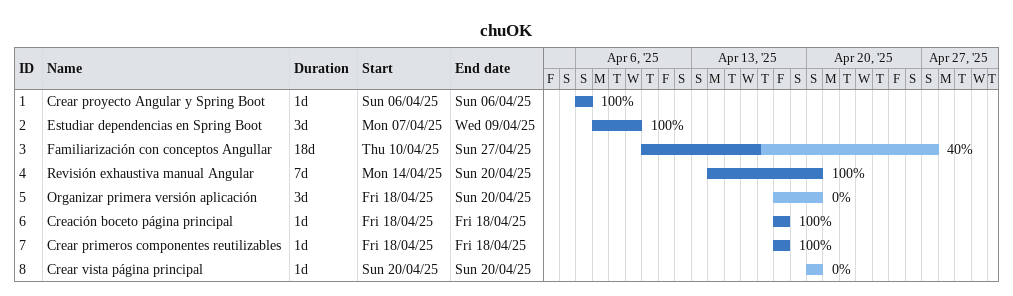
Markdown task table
chuOK

| ID | Task | Duration | Start | Finish | % complete |
|---|---|---|---|---|---|
| 1 | Crear proyecto Angular y Spring Boot | 1d | 2025-04-06 | 2025-04-06 | 100 |
| 2 | Estudiar dependencias en Spring Boot | 3d | 2025-04-07 | 2025-04-09 | 100 |
| 3 | Familiarización con conceptos Angullar | 18d | 2025-04-10 | 2025-04-27 | 40 |
| 4 | Revisión exhaustiva manual Angular | 7d | 2025-04-14 | 2025-04-20 | 100 |
| 5 | Organizar primera versión aplicación | 3d | 2025-04-18 | 2025-04-20 | 0 |
| 6 | Creación boceto página principal | 1d | 2025-04-18 | 2025-04-18 | 100 |
| 7 | Crear primeros componentes reutilizables | 1d | 2025-04-18 | 2025-04-18 | 100 |
| 8 | Crear vista página principal | 1d | 2025-04-20 | 2025-04-20 | 0 |
